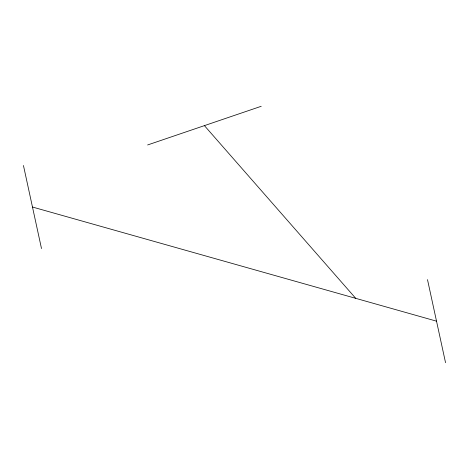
<?xml version="1.0" encoding="UTF-8"?>
<svg xmlns="http://www.w3.org/2000/svg" width="469" height="469" viewBox="0 0 469 469"><rect width="100%" height="100%" fill="white"/><g stroke="black" fill="none" stroke-linecap="round" stroke-linejoin="round"><path stroke-width="0.7" d="M147.618 144.962L261.21 106.293M32.478 207.034L436.522 321.165M204.414 125.628L355.719 298.337M427.499 279.624L445.55 362.707M23.45 165.493L41.501 248.576"/></g></svg>
